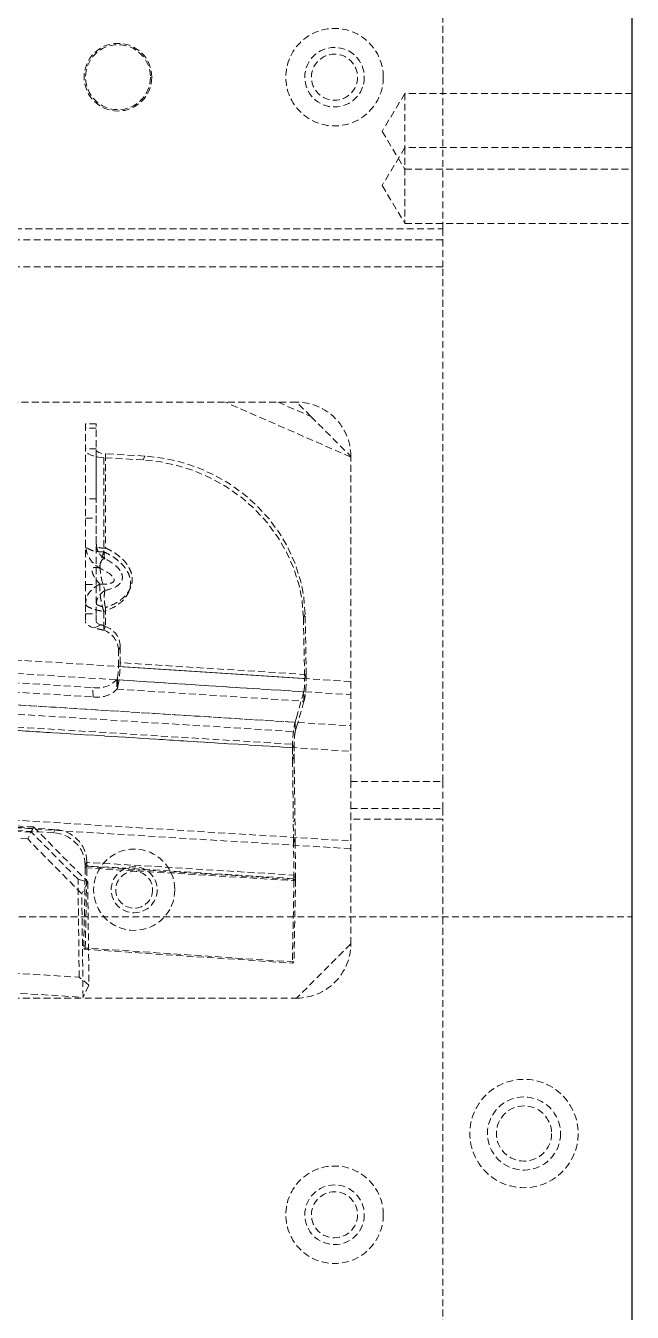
# Model space of a CAD drawing. Header units: millimetres. Extents: x 5 to 1495, y -1208 to 895.
# Drawn here: x 891.8 to 1003.9, y -915.8 to -678.3 of the extents above; entities that cross this region are included whole.
import ezdxf

# ---------------------------------------------------------------- set-up
doc = ezdxf.new("R2010")
doc.units = ezdxf.units.MM
doc.linetypes.add('HIDDEN', pattern=[1.905, 1.27, -0.635])

msp = doc.modelspace()

# ---------------------------------------------------------------- linework, layer by layer
at = {"color": 7, "linetype": 'Continuous', "lineweight": 25}
msp.add_line((1003.857, -1157.795), (1003.857, -607.795), dxfattribs=at)
at = {"color": 7, "linetype": 'HIDDEN', "lineweight": 18}
for p, q in [((968.857, -715.795), (968.857, -672.795)), ((961.857, -690.795), (957.651, -697.795)), ((961.857, -690.795), (961.857, -700.795)), ((1003.857, -690.795), (961.857, -690.795)), ((957.651, -697.795), (961.857, -704.795)), ((961.857, -700.795), (957.651, -707.795)), ((961.857, -700.795), (961.857, -714.795)), ((1003.857, -700.795), (961.857, -700.795)), ((961.857, -704.795), (1003.857, -704.795)), ((957.651, -707.795), (961.857, -714.795)), ((961.857, -714.795), (1003.857, -714.795)), ((868.857, -715.795), (968.857, -715.795)), ((968.857, -715.795), (968.857, -717.795)), ((968.857, -717.795), (868.857, -717.795)), ((968.857, -717.795), (968.857, -722.795)), ((968.857, -722.795), (868.857, -722.795)), ((968.857, -817.795), (968.857, -722.795)), ((941.857, -747.795), (863.857, -747.795)), ((951.857, -757.913), (928.687, -747.795)), ((938.454, -747.795), (944.494, -750.433)), ((944.494, -750.433), (941.857, -747.795)), ((902.856, -751.809), (902.856, -765.609)), ((904.856, -751.809), (902.856, -751.809)), ((904.856, -751.809), (902.856, -751.809)), ((904.856, -752.558), (902.856, -752.558)), ((904.856, -765.609), (904.856, -751.809)), ((904.856, -756.409), (902.856, -756.409)), ((904.856, -756.409), (902.856, -756.409)), ((904.856, -773.981), (904.856, -756.602)), ((904.856, -773.981), (904.856, -756.602)), ((906.544, -757.319), (906.544, -774.698)), ((913.794, -757.735), (906.544, -757.319)), ((913.481, -758.452), (906.231, -758.035)), ((906.231, -758.035), (906.231, -775.413)), ((913.481, -758.452), (913.794, -757.735)), ((951.857, -817.795), (951.857, -757.795)), ((951.857, -757.795), (951.857, -757.913)), ((904.856, -765.609), (902.856, -765.609)), ((902.856, -765.609), (902.856, -781.434)), ((904.856, -781.434), (904.856, -765.609)), ((902.856, -769.209), (904.856, -769.209)), ((902.856, -769.209), (904.856, -769.209)), ((902.856, -781.434), (904.856, -781.434)), ((902.856, -781.434), (902.856, -786.852)), ((904.856, -786.852), (904.856, -781.434)), ((902.883, -784.474), (902.935, -785.293)), ((902.883, -784.474), (902.935, -785.293)), ((906.544, -785.713), (906.544, -789.181)), ((902.856, -786.852), (904.856, -786.852)), ((902.856, -786.852), (902.856, -788.287)), ((904.856, -788.287), (904.856, -786.852)), ((906.231, -786.43), (906.231, -789.898)), ((943.419, -786.877), (943.106, -787.593)), ((943.106, -787.593), (943.326, -798.798)), ((943.639, -798.081), (943.419, -786.877)), ((904.54, -789.47), (905.698, -788.879)), ((906.231, -789.898), (906.544, -789.181)), ((951.857, -799.344), (853.317, -793.035)), ((908.976, -793.632), (909.289, -792.915)), ((909.289, -792.915), (909.267, -795.881)), ((852.124, -795.422), (951.857, -801.807)), ((908.954, -796.597), (908.976, -793.632)), ((770.539, -796.213), (941.576, -806.881)), ((770.574, -797.942), (941.611, -808.61)), ((839.905, -796.471), (904.211, -800.482)), ((943.326, -798.798), (908.954, -796.597)), ((943.639, -798.081), (909.267, -795.881)), ((770.401, -800.293), (941.397, -810.959)), ((827.978, -799.795), (951.857, -807.522)), ((839.94, -798.2), (904.246, -802.211)), ((908.63, -799.039), (908.665, -800.768)), ((908.63, -799.039), (943.18, -801.251)), ((908.746, -798.77), (908.851, -800.226)), ((943.326, -798.798), (943.639, -798.081)), ((763.857, -800.521), (951.857, -812.247)), ((770.096, -800.91), (941.092, -811.576)), ((904.246, -802.211), (904.211, -800.482)), ((908.665, -800.768), (943.215, -802.98)), ((943.18, -801.251), (941.883, -805.802)), ((943.215, -802.98), (943.18, -801.251)), ((943.215, -802.98), (941.918, -807.531)), ((941.576, -806.881), (941.883, -805.802)), ((941.576, -806.881), (941.611, -808.61)), ((941.918, -807.531), (941.611, -808.61)), ((941.397, -810.959), (941.092, -811.576)), ((941.092, -811.576), (941.111, -813.297)), ((941.397, -810.959), (941.416, -812.68)), ((941.408, -813.221), (941.102, -813.838)), ((941.111, -813.297), (941.102, -813.838)), ((941.102, -813.838), (941.239, -825.244)), ((941.111, -813.297), (941.416, -812.68)), ((941.408, -813.221), (941.416, -812.68)), ((941.408, -813.221), (941.544, -824.628)), ((763.857, -817.153), (951.857, -828.782)), ((951.857, -830.213), (763.857, -818.583)), ((951.857, -817.795), (968.857, -817.795)), ((951.857, -822.795), (951.857, -817.795)), ((968.857, -817.795), (968.857, -822.795)), ((896.967, -827.287), (806.029, -821.662)), ((897.272, -826.67), (806.334, -821.045)), ((810.241, -821.073), (893.271, -826.21)), ((892.175, -828.421), (809.146, -823.285)), ((892.892, -827.185), (811.909, -822.176)), ((951.857, -822.795), (968.857, -822.795)), ((951.857, -824.795), (951.857, -822.795)), ((968.857, -822.795), (968.857, -824.795)), ((893.271, -826.21), (892.175, -828.421)), ((892.892, -827.185), (893.271, -826.21)), ((893.271, -826.21), (903.27, -836.33)), ((941.239, -825.244), (941.544, -824.628)), ((941.282, -828.88), (941.239, -825.244)), ((941.544, -824.628), (941.588, -828.263)), ((951.857, -847.795), (951.857, -824.795)), ((968.857, -824.795), (951.857, -824.795)), ((968.857, -1072.795), (968.857, -824.795)), ((902.175, -838.541), (892.175, -828.421)), ((901.473, -835.869), (892.892, -827.185)), ((897.272, -826.67), (896.967, -827.287)), ((941.588, -828.263), (941.282, -828.88)), ((941.591, -828.596), (941.286, -829.213)), ((941.591, -828.596), (941.588, -828.263)), ((941.595, -828.935), (941.591, -828.596)), ((941.282, -828.88), (941.286, -829.213)), ((941.286, -829.213), (941.29, -829.552)), ((941.358, -835.734), (941.29, -829.552)), ((941.595, -828.935), (941.663, -835.117)), ((903.117, -832.589), (902.812, -833.205)), ((902.814, -833.349), (902.812, -833.205)), ((902.814, -833.349), (903.119, -832.733)), ((902.814, -833.349), (902.815, -833.742)), ((941.358, -835.734), (902.814, -833.349)), ((902.814, -833.349), (902.815, -833.742)), ((902.815, -833.742), (903.109, -833.518)), ((902.817, -848.553), (903.109, -833.518)), ((903.109, -833.518), (903.119, -832.733)), ((903.109, -833.518), (903.119, -832.733)), ((903.109, -833.518), (941.66, -835.902)), ((903.109, -833.518), (941.66, -835.902)), ((903.119, -832.733), (903.117, -832.589)), ((941.663, -835.117), (903.119, -832.733)), ((901.692, -853.949), (901.473, -835.869)), ((901.473, -835.869), (903.27, -836.33)), ((902.815, -833.742), (902.523, -848.778)), ((902.815, -833.742), (941.366, -836.127)), ((941.663, -835.117), (941.358, -835.734)), ((941.66, -835.902), (941.364, -851.118)), ((941.366, -836.127), (941.66, -835.902)), ((903.27, -836.33), (902.175, -838.541)), ((903.27, -836.33), (903.501, -855.439)), ((941.366, -836.127), (941.07, -851.343)), ((902.406, -857.651), (902.175, -838.541)), ((623.857, -842.795), (1003.857, -842.795)), ((803.833, -847.798), (901.692, -853.949)), ((951.857, -847.795), (941.857, -857.795)), ((902.817, -848.553), (902.523, -848.778)), ((902.523, -848.778), (941.07, -851.343)), ((941.364, -851.118), (902.817, -848.553)), ((799.605, -851.19), (902.406, -857.651)), ((941.07, -851.343), (941.364, -851.118)), ((903.501, -855.439), (901.692, -853.949)), ((903.501, -855.439), (902.406, -857.651)), ((839.857, -857.795), (941.857, -857.795))]:
    msp.add_line(p, q, dxfattribs=at)
at = {"color": 7, "linetype": 'HIDDEN', "lineweight": 18, "flags": 128}
for points in [[(944.494, -750.433), (947.004, -752.943), (949.473, -755.411), (951.857, -757.795)], [(906.231, -758.035), (905.546, -757.973), (904.902, -757.868), (904.319, -757.724), (903.815, -757.545), (903.405, -757.336), (903.104, -757.105), (902.919, -756.857), (902.856, -756.602)], [(906.231, -758.035), (905.546, -757.973), (904.902, -757.868), (904.319, -757.724), (903.815, -757.545), (903.405, -757.336), (903.104, -757.105), (902.919, -756.857), (902.856, -756.602)], [(904.856, -756.602), (904.888, -756.73), (904.98, -756.853), (905.131, -756.969), (905.336, -757.073), (905.588, -757.163), (905.879, -757.235), (906.201, -757.288), (906.544, -757.319)], [(904.856, -756.602), (904.888, -756.73), (904.98, -756.853), (905.131, -756.969), (905.336, -757.073), (905.588, -757.163), (905.879, -757.235), (906.201, -757.288), (906.544, -757.319)], [(943.106, -787.593), (942.864, -784.49), (942.26, -781.409), (941.303, -778.391), (940.005, -775.47), (938.38, -772.685), (936.45, -770.067), (934.238, -767.651), (931.771, -765.464), (929.079, -763.535), (926.196, -761.887), (923.156, -760.54), (919.998, -759.511), (916.759, -758.812), (913.481, -758.452)], [(943.106, -787.593), (942.864, -784.49), (942.26, -781.409), (941.303, -778.391), (940.005, -775.47), (938.38, -772.685), (936.45, -770.067), (934.238, -767.651), (931.771, -765.464), (929.079, -763.535), (926.196, -761.887), (923.156, -760.54), (919.998, -759.511), (916.759, -758.812), (913.481, -758.452)], [(943.419, -786.877), (943.177, -783.773), (942.573, -780.693), (941.616, -777.674), (940.318, -774.754), (938.693, -771.968), (936.763, -769.351), (934.551, -766.934), (932.084, -764.748), (929.392, -762.819), (926.509, -761.171), (923.469, -759.824), (920.311, -758.794), (917.072, -758.095), (913.794, -757.735)], [(943.419, -786.877), (943.177, -783.773), (942.573, -780.693), (941.616, -777.674), (940.318, -774.754), (938.693, -771.968), (936.763, -769.351), (934.551, -766.934), (932.084, -764.748), (929.392, -762.819), (926.509, -761.171), (923.469, -759.824), (920.311, -758.794), (917.072, -758.095), (913.794, -757.735)], [(904.54, -789.47), (904.169, -789.362), (903.836, -789.238), (903.546, -789.101), (903.302, -788.953), (903.109, -788.795), (902.969, -788.63), (902.885, -788.46), (902.856, -788.287)], [(904.54, -789.47), (904.169, -789.362), (903.836, -789.238), (903.546, -789.101), (903.302, -788.953), (903.109, -788.795), (902.969, -788.63), (902.885, -788.46), (902.856, -788.287)], [(905.698, -788.879), (905.513, -788.825), (905.346, -788.763), (905.201, -788.694), (905.079, -788.62), (904.983, -788.541), (904.913, -788.459), (904.871, -788.374), (904.856, -788.287)], [(905.698, -788.879), (905.513, -788.825), (905.346, -788.763), (905.201, -788.694), (905.079, -788.62), (904.983, -788.541), (904.913, -788.459), (904.871, -788.374), (904.856, -788.287)]]:
    msp.add_lwpolyline(points, dxfattribs=at)
at = {"color": 7, "linetype": 'HIDDEN', "lineweight": 18}
for centre, radius in [((948.857, -687.795), 9), ((908.857, -687.795), 6.25), ((908.857, -687.795), 6), ((948.857, -687.795), 5.5), ((948.857, -687.795), 4.25), ((911.857, -837.795), 7.5), ((911.857, -837.795), 4.25), ((911.857, -837.795), 3.4), ((983.857, -882.795), 10), ((983.857, -882.795), 6.75), ((983.857, -882.795), 5.1), ((948.857, -897.795), 9), ((948.857, -897.795), 5.5), ((948.857, -897.795), 4.25)]:
    msp.add_circle(centre, radius, dxfattribs=at)
for centre, radius, start, end in [((941.857, -757.795), 10, 0, 90), ((904.946, -793.719), 4.031, 1.24371, 71.41078), ((905.258, -793.003), 4.031, 1.24369, 71.41079), ((897.237, -796.572), 11.717, 349.19166, 359.87945), ((885.832, -795.831), 23.435, 349.19174, 359.87957), ((905.002, -795.415), 5.129, 261.12342, 315.02866), ((905.037, -797.143), 5.129, 261.12344, 315.02863), ((896.654, -833.441), 6.162, 2.19171, 87.09501), ((896.96, -832.824), 6.162, 2.1918, 87.09492), ((941.857, -847.795), 10, 270, 0)]:
    msp.add_arc(centre, radius, start, end, dxfattribs=at)
for points, knots in [([(906.231, -775.413), (905.75, -775.409), (904.836, -775.401), (903.764, -775.098), (903.01, -774.626), (902.909, -774.202), (902.856, -773.98)], [0, 0, 0, 0, 0.262947, 0.499346, 0.7377299, 1, 1, 1, 1]), ([(906.231, -775.413), (905.75, -775.409), (904.836, -775.401), (903.764, -775.098), (903.01, -774.626), (902.909, -774.202), (902.856, -773.98)], [0, 0, 0, 0, 0.262947, 0.499346, 0.7377299, 1, 1, 1, 1]), ([(902.908, -774.697), (902.892, -774.579), (902.86, -774.339), (902.858, -774.237), (902.856, -774.186)], [0, 0, 0, 0, 0.4947017, 1, 1, 1, 1]), ([(902.908, -774.697), (902.892, -774.579), (902.86, -774.339), (902.858, -774.237), (902.856, -774.186)], [0, 0, 0, 0, 0.4947017, 1, 1, 1, 1]), ([(904.856, -773.981), (904.88, -774.267), (904.927, -774.831), (905.28, -775.588), (905.784, -776.232), (906.23, -776.527), (906.454, -776.674)], [0, 0, 0, 0, 0.2580484, 0.5080791, 0.7542761, 1, 1, 1, 1]), ([(906.544, -774.698), (906.314, -774.717), (905.859, -774.754), (905.307, -774.621), (904.928, -774.358), (904.881, -774.108), (904.856, -773.981)], [0, 0, 0, 0, 0.2528525, 0.5000004, 0.7471413, 1, 1, 1, 1]), ([(904.856, -773.981), (904.88, -774.267), (904.927, -774.831), (905.28, -775.588), (905.784, -776.232), (906.23, -776.527), (906.454, -776.674)], [0, 0, 0, 0, 0.2580484, 0.5080791, 0.7542761, 1, 1, 1, 1]), ([(906.544, -774.698), (906.314, -774.717), (905.859, -774.754), (905.307, -774.621), (904.928, -774.358), (904.881, -774.108), (904.856, -773.981)], [0, 0, 0, 0, 0.2528525, 0.5000004, 0.7471413, 1, 1, 1, 1]), ([(902.955, -774.667), (902.979, -774.911), (903.05, -775.611), (903.552, -776.614), (904.368, -777.685), (905.111, -778.169), (905.518, -778.433)], [0, 0, 0, 0, 0.1544256, 0.4428586, 0.6950589, 1, 1, 1, 1]), ([(902.955, -774.667), (902.979, -774.911), (903.05, -775.611), (903.552, -776.614), (904.368, -777.685), (905.111, -778.169), (905.518, -778.433)], [0, 0, 0, 0, 0.1544256, 0.4428586, 0.6950589, 1, 1, 1, 1]), ([(905.518, -778.433), (905.506, -778.351), (905.481, -778.184), (905.603, -777.533), (905.84, -776.608), (906.103, -775.802), (906.231, -775.413)], [0, 0, 0, 0, 0.233426, 0.47804316, 0.74801222, 1, 1, 1, 1]), ([(905.518, -778.433), (905.506, -778.351), (905.481, -778.184), (905.603, -777.533), (905.84, -776.608), (906.103, -775.802), (906.231, -775.413)], [0, 0, 0, 0, 0.233426, 0.47804316, 0.74801222, 1, 1, 1, 1]), ([(906.231, -775.413), (906.62, -775.6), (907.401, -775.974), (908.488, -776.687), (909.418, -777.476), (910.153, -778.314), (910.71, -779.2), (911.085, -780.17), (911.216, -781.208), (911.107, -782.055), (910.894, -782.703), (910.614, -783.298), (910.153, -783.979), (909.27, -784.881), (907.969, -785.769), (906.804, -786.212), (906.231, -786.43)], [0, 0, 0, 0, 0.0788326, 0.1584396, 0.2375364, 0.3029516, 0.3648128, 0.4334907, 0.5000794, 0.5666082, 0.6005103, 0.635397, 0.6971966, 0.7626164, 0.8831859, 1, 1, 1, 1]), ([(906.231, -775.413), (906.62, -775.6), (907.401, -775.974), (908.488, -776.687), (909.418, -777.476), (910.153, -778.314), (910.71, -779.2), (911.085, -780.17), (911.216, -781.208), (911.107, -782.055), (910.894, -782.703), (910.614, -783.298), (910.153, -783.979), (909.27, -784.881), (907.969, -785.769), (906.804, -786.212), (906.231, -786.43)], [0, 0, 0, 0, 0.0788326, 0.1584396, 0.2375364, 0.3029516, 0.3648128, 0.4334907, 0.5000794, 0.5666082, 0.6005103, 0.635397, 0.6971966, 0.7626164, 0.8831859, 1, 1, 1, 1]), ([(906.454, -776.674), (906.411, -776.605), (906.324, -776.465), (906.305, -776.034), (906.355, -775.446), (906.481, -774.949), (906.544, -774.698)], [0, 0, 0, 0, 0.24033507, 0.4857921, 0.73935676, 1, 1, 1, 1]), ([(906.454, -776.674), (906.411, -776.605), (906.324, -776.465), (906.305, -776.034), (906.355, -775.446), (906.481, -774.949), (906.544, -774.698)], [0, 0, 0, 0, 0.24033507, 0.4857921, 0.73935676, 1, 1, 1, 1]), ([(906.544, -774.698), (906.932, -774.883), (907.714, -775.258), (908.801, -775.97), (909.731, -776.76), (910.466, -777.598), (911.023, -778.484), (911.398, -779.454), (911.529, -780.492), (911.42, -781.339), (911.207, -781.987), (910.927, -782.582), (910.466, -783.263), (909.583, -784.165), (908.281, -785.053), (907.117, -785.495), (906.544, -785.713)], [0, 0, 0, 0, 0.0786931, 0.1584404, 0.2375381, 0.302954, 0.3648165, 0.4334945, 0.5000845, 0.5666119, 0.600514, 0.6354003, 0.6971991, 0.762618, 0.8831869, 1, 1, 1, 1]), ([(906.544, -774.698), (906.932, -774.883), (907.714, -775.258), (908.801, -775.97), (909.731, -776.76), (910.466, -777.598), (911.023, -778.484), (911.398, -779.454), (911.529, -780.492), (911.42, -781.339), (911.207, -781.987), (910.927, -782.582), (910.466, -783.263), (909.583, -784.165), (908.281, -785.053), (907.117, -785.495), (906.544, -785.713)], [0, 0, 0, 0, 0.0786931, 0.1584404, 0.2375381, 0.302954, 0.3648165, 0.4334945, 0.5000845, 0.5666119, 0.600514, 0.6354003, 0.6971991, 0.762618, 0.8831869, 1, 1, 1, 1]), ([(905.518, -778.433), (905.189, -778.341), (904.728, -778.211), (904.252, -778.356), (904.101, -778.568), (904.061, -778.724), (904.051, -778.849), (904.061, -778.988), (904.101, -779.202), (904.251, -779.63), (904.728, -780.46), (905.189, -780.993), (905.518, -781.373)], [0, 0, 0, 0, 0.2954463, 0.4144527, 0.4619984, 0.4816928, 0.4999692, 0.5182307, 0.5379044, 0.5853926, 0.7045057, 1, 1, 1, 1]), ([(905.518, -778.433), (905.189, -778.341), (904.728, -778.211), (904.252, -778.356), (904.101, -778.568), (904.061, -778.724), (904.051, -778.849), (904.061, -778.988), (904.101, -779.202), (904.251, -779.63), (904.728, -780.46), (905.189, -780.993), (905.518, -781.373)], [0, 0, 0, 0, 0.2954463, 0.4144527, 0.4619984, 0.4816928, 0.4999692, 0.5182307, 0.5379044, 0.5853926, 0.7045057, 1, 1, 1, 1]), ([(905.518, -781.373), (906.11, -781.384), (906.94, -781.4), (907.798, -781.137), (908.069, -780.887), (908.141, -780.721), (908.159, -780.594), (908.141, -780.457), (908.069, -780.253), (907.798, -779.862), (906.94, -779.15), (906.11, -778.732), (905.518, -778.433)], [0, 0, 0, 0, 0.2955855, 0.4144693, 0.4620112, 0.4817045, 0.4999809, 0.5182589, 0.5379535, 0.5855028, 0.7045158, 1, 1, 1, 1]), ([(905.518, -781.373), (906.11, -781.384), (906.94, -781.4), (907.798, -781.137), (908.069, -780.887), (908.141, -780.721), (908.159, -780.594), (908.141, -780.457), (908.069, -780.253), (907.798, -779.862), (906.94, -779.15), (906.11, -778.732), (905.518, -778.433)], [0, 0, 0, 0, 0.2955855, 0.4144693, 0.4620112, 0.4817045, 0.4999809, 0.5182589, 0.5379535, 0.5855028, 0.7045158, 1, 1, 1, 1]), ([(906.454, -776.674), (906.249, -776.691), (905.949, -776.716), (905.68, -777.328), (905.591, -777.872), (905.568, -778.369), (905.591, -778.932), (905.679, -779.725), (905.949, -781.094), (906.249, -781.962), (906.454, -782.553)], [0, 0, 0, 0, 0.2616985, 0.3846416, 0.444521, 0.4999531, 0.5553456, 0.6151798, 0.7382563, 1, 1, 1, 1]), ([(906.454, -776.674), (906.249, -776.691), (905.949, -776.716), (905.68, -777.328), (905.591, -777.872), (905.568, -778.369), (905.591, -778.932), (905.679, -779.725), (905.949, -781.094), (906.249, -781.962), (906.454, -782.553)], [0, 0, 0, 0, 0.2616985, 0.3846416, 0.444521, 0.4999531, 0.5553456, 0.6151798, 0.7382563, 1, 1, 1, 1]), ([(906.454, -782.553), (907.202, -782.367), (908.303, -782.094), (909.291, -781.26), (909.616, -780.642), (909.701, -780.126), (909.616, -779.582), (909.291, -778.862), (908.302, -777.716), (907.202, -777.096), (906.454, -776.674)], [0, 0, 0, 0, 0.2618297, 0.38466042, 0.44453848, 0.49997031, 0.55541255, 0.61530639, 0.73826608, 1, 1, 1, 1]), ([(906.454, -782.553), (907.202, -782.367), (908.303, -782.094), (909.291, -781.26), (909.616, -780.642), (909.701, -780.126), (909.616, -779.582), (909.291, -778.862), (908.302, -777.716), (907.202, -777.096), (906.454, -776.674)], [0, 0, 0, 0, 0.2618297, 0.38466042, 0.44453848, 0.49997031, 0.55541255, 0.61530639, 0.73826608, 1, 1, 1, 1]), ([(905.518, -781.373), (905.148, -781.577), (904.403, -781.987), (903.569, -782.861), (903.021, -783.777), (902.948, -784.398), (902.918, -784.659)], [0, 0, 0, 0, 0.26221479, 0.52807856, 0.80138387, 1, 1, 1, 1]), ([(905.518, -781.373), (905.148, -781.577), (904.403, -781.987), (903.569, -782.861), (903.021, -783.777), (902.948, -784.398), (902.918, -784.659)], [0, 0, 0, 0, 0.26221479, 0.52807856, 0.80138387, 1, 1, 1, 1]), ([(906.231, -786.43), (906.103, -785.999), (905.84, -785.108), (905.603, -783.716), (905.482, -782.419), (905.506, -781.716), (905.518, -781.373)], [0, 0, 0, 0, 0.2520327, 0.5219411, 0.7666426, 1, 1, 1, 1]), ([(906.231, -786.43), (906.103, -785.999), (905.84, -785.108), (905.603, -783.716), (905.482, -782.419), (905.506, -781.716), (905.518, -781.373)], [0, 0, 0, 0, 0.2520327, 0.5219411, 0.7666426, 1, 1, 1, 1]), ([(906.454, -782.553), (906.376, -782.601), (906.145, -782.745), (905.731, -783.089), (905.277, -783.613), (904.927, -784.294), (904.88, -784.76), (904.856, -784.997)], [0, 0, 0, 0, 0.082752, 0.2476284, 0.4931529, 0.742523, 1, 1, 1, 1]), ([(906.454, -782.553), (906.376, -782.601), (906.145, -782.745), (905.731, -783.089), (905.277, -783.613), (904.927, -784.294), (904.88, -784.76), (904.856, -784.997)], [0, 0, 0, 0, 0.082752, 0.2476284, 0.4931529, 0.742523, 1, 1, 1, 1]), ([(906.544, -785.713), (906.48, -785.435), (906.354, -784.887), (906.304, -784.026), (906.323, -783.36), (906.376, -782.956), (906.417, -782.729), (906.439, -782.623), (906.454, -782.553)], [0, 0, 0, 0, 0.26144787, 0.51543997, 0.76142567, 0.88139461, 0.92171363, 1, 1, 1, 1]), ([(906.544, -785.713), (906.48, -785.435), (906.354, -784.887), (906.304, -784.026), (906.323, -783.36), (906.376, -782.956), (906.417, -782.729), (906.439, -782.623), (906.454, -782.553)], [0, 0, 0, 0, 0.26144787, 0.51543997, 0.76142567, 0.88139461, 0.92171363, 1, 1, 1, 1]), ([(902.98, -785.184), (903.015, -785.259), (903.106, -785.458), (903.772, -785.795), (904.833, -786.169), (905.75, -786.34), (906.231, -786.43)], [0, 0, 0, 0, 0.1632141, 0.4316002, 0.7022415, 1, 1, 1, 1]), ([(902.98, -785.184), (903.015, -785.259), (903.106, -785.458), (903.772, -785.795), (904.833, -786.169), (905.75, -786.34), (906.231, -786.43)], [0, 0, 0, 0, 0.1632141, 0.4316002, 0.7022415, 1, 1, 1, 1]), ([(904.87, -784.705), (904.867, -784.78), (904.863, -784.912), (904.886, -785.054), (904.896, -785.117)], [0, 0, 0, 0, 0.5613578, 1, 1, 1, 1]), ([(904.87, -784.705), (904.867, -784.78), (904.863, -784.912), (904.886, -785.054), (904.896, -785.117)], [0, 0, 0, 0, 0.5613578, 1, 1, 1, 1]), ([(904.919, -785.068), (904.933, -785.091), (904.977, -785.158), (905.312, -785.317), (905.858, -785.525), (906.313, -785.65), (906.544, -785.713)], [0, 0, 0, 0, 0.1455013, 0.4281849, 0.710864, 1, 1, 1, 1]), ([(904.919, -785.068), (904.933, -785.091), (904.977, -785.158), (905.312, -785.317), (905.858, -785.525), (906.313, -785.65), (906.544, -785.713)], [0, 0, 0, 0, 0.1455013, 0.4281849, 0.710864, 1, 1, 1, 1]), ([(906.231, -789.898), (906.079, -789.859), (905.775, -789.782), (905.192, -789.636), (904.799, -789.536), (904.54, -789.47)], [0, 0, 0, 0, 0.2549822, 0.5099773, 1, 1, 1, 1]), ([(906.231, -789.898), (906.079, -789.859), (905.775, -789.782), (905.192, -789.636), (904.799, -789.536), (904.54, -789.47)], [0, 0, 0, 0, 0.2549822, 0.5099773, 1, 1, 1, 1]), ([(906.544, -789.181), (906.405, -789.122), (906.191, -789.031), (905.906, -788.936), (905.768, -788.898), (905.698, -788.879)], [0, 0, 0, 0, 0.4767641, 0.7349336, 1, 1, 1, 1]), ([(906.544, -789.181), (906.405, -789.122), (906.191, -789.031), (905.906, -788.936), (905.768, -788.898), (905.698, -788.879)], [0, 0, 0, 0, 0.4767641, 0.7349336, 1, 1, 1, 1]), ([(908.63, -799.039), (908.655, -799.001), (908.692, -798.942), (908.727, -798.848), (908.74, -798.796), (908.746, -798.77)], [0, 0, 0, 0, 0.4940323, 0.7462475, 1, 1, 1, 1]), ([(908.63, -799.039), (908.655, -799.001), (908.692, -798.942), (908.727, -798.848), (908.74, -798.796), (908.746, -798.77)], [0, 0, 0, 0, 0.4940323, 0.7462475, 1, 1, 1, 1]), ([(908.851, -800.226), (908.839, -800.277), (908.815, -800.381), (908.757, -800.569), (908.702, -800.689), (908.665, -800.768)], [0, 0, 0, 0, 0.2512733, 0.5025454, 1, 1, 1, 1]), ([(908.851, -800.226), (908.839, -800.277), (908.815, -800.381), (908.757, -800.569), (908.702, -800.689), (908.665, -800.768)], [0, 0, 0, 0, 0.2512733, 0.5025454, 1, 1, 1, 1]), ([(943.18, -801.251), (943.207, -801.119), (943.262, -800.856), (943.318, -800.257), (943.344, -799.59), (943.339, -799.09), (943.328, -798.838), (943.326, -798.798)], [0, 0, 0, 0, 0.2383505, 0.4766901, 0.7152797, 0.954112, 1, 1, 1, 1]), ([(943.18, -801.251), (943.207, -801.119), (943.262, -800.856), (943.318, -800.257), (943.344, -799.59), (943.339, -799.09), (943.328, -798.838), (943.326, -798.798)], [0, 0, 0, 0, 0.2383505, 0.4766901, 0.7152797, 0.954112, 1, 1, 1, 1]), ([(943.215, -802.98), (943.277, -802.717), (943.401, -802.191), (943.544, -800.995), (943.631, -799.663), (943.648, -798.665), (943.64, -798.163), (943.639, -798.081)], [0, 0, 0, 0, 0.2383953, 0.4767989, 0.7152881, 0.9538385, 1, 1, 1, 1]), ([(943.215, -802.98), (943.277, -802.717), (943.401, -802.191), (943.544, -800.995), (943.631, -799.663), (943.648, -798.665), (943.64, -798.163), (943.639, -798.081)], [0, 0, 0, 0, 0.2383953, 0.4767989, 0.7152881, 0.9538385, 1, 1, 1, 1]), ([(941.092, -811.576), (941.099, -811.134), (941.114, -810.251), (941.221, -808.907), (941.376, -807.692), (941.508, -807.154), (941.576, -806.881)], [0, 0, 0, 0, 0.2478658, 0.4957318, 0.7435922, 1, 1, 1, 1]), ([(941.092, -811.576), (941.099, -811.134), (941.114, -810.251), (941.221, -808.907), (941.376, -807.692), (941.508, -807.154), (941.576, -806.881)], [0, 0, 0, 0, 0.2478658, 0.4957318, 0.7435922, 1, 1, 1, 1]), ([(941.611, -808.61), (941.58, -808.741), (941.517, -809.004), (941.447, -809.601), (941.4, -810.28), (941.398, -810.73), (941.397, -810.959)], [0, 0, 0, 0, 0.2477942, 0.4955877, 0.7434388, 1, 1, 1, 1]), ([(941.611, -808.61), (941.58, -808.741), (941.517, -809.004), (941.447, -809.601), (941.4, -810.28), (941.398, -810.73), (941.397, -810.959)], [0, 0, 0, 0, 0.2477942, 0.4955877, 0.7434388, 1, 1, 1, 1]), ([(941.358, -835.734), (941.36, -835.798), (941.364, -835.927), (941.365, -836.06), (941.366, -836.127)], [0, 0, 0, 0, 0.49747, 1, 1, 1, 1]), ([(941.358, -835.734), (941.36, -835.798), (941.364, -835.927), (941.365, -836.06), (941.366, -836.127)], [0, 0, 0, 0, 0.49747, 1, 1, 1, 1]), ([(941.66, -835.902), (941.661, -835.834), (941.663, -835.697), (941.665, -835.434), (941.664, -835.242), (941.663, -835.117)], [0, 0, 0, 0, 0.25683752, 0.51367511, 1, 1, 1, 1]), ([(941.66, -835.902), (941.661, -835.834), (941.663, -835.697), (941.665, -835.434), (941.664, -835.242), (941.663, -835.117)], [0, 0, 0, 0, 0.25683752, 0.51367511, 1, 1, 1, 1])]:
    msp.add_open_spline(points, degree=3, knots=knots, dxfattribs=at)

doc.saveas('drawing.dxf')
